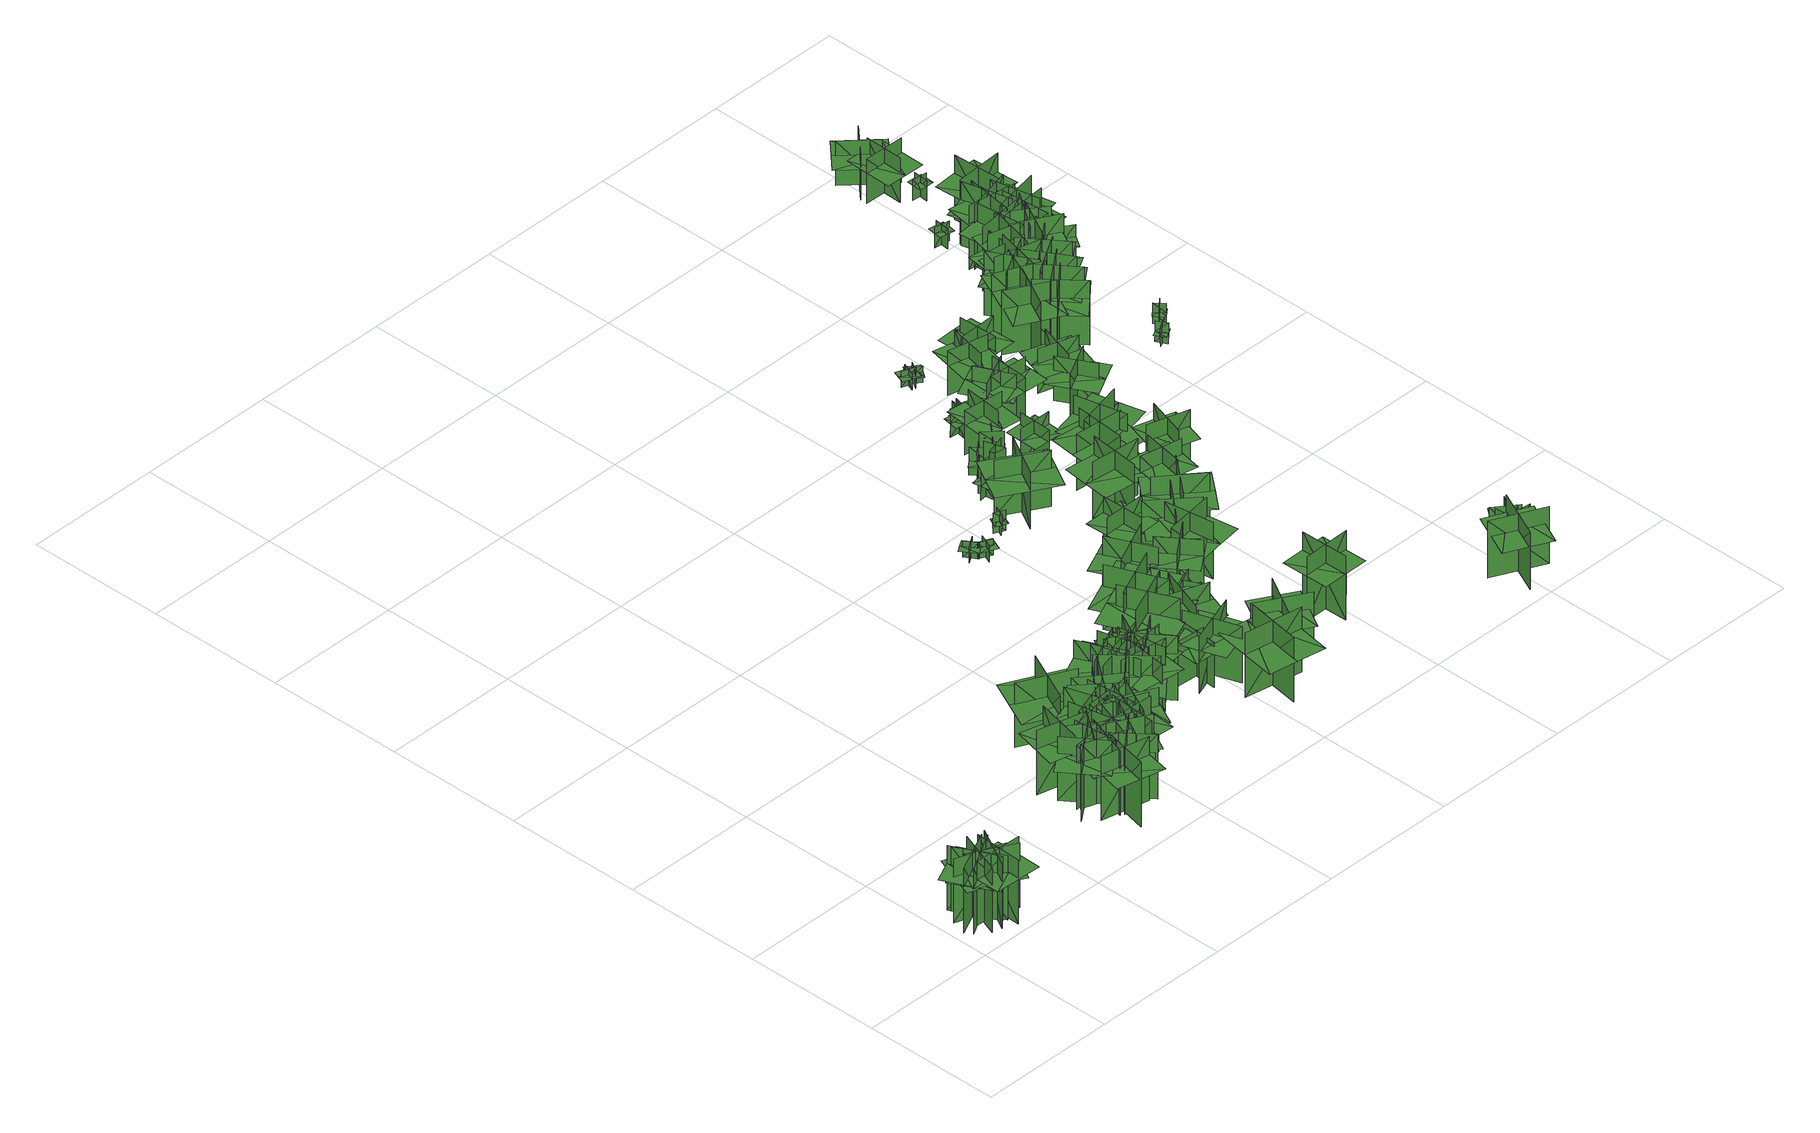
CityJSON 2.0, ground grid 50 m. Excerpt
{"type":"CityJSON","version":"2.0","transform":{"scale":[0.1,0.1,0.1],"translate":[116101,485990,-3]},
"CityObjects":{
"tree1":{"type":"SolitaryVegetationObject","geometry":[{"type":"MultiSurface","lod":"1","boundaries":[[[0,1,2]],[[0,2,3]],[[4,5,6]],[[4,6,7]],[[8,9,10]],[[8,10,11]],[[8,11,12]],[[8,12,13]]]}]},
"tree2":{"type":"SolitaryVegetationObject","geometry":[{"type":"MultiSurface","lod":"1","boundaries":[[[14,15,16]],[[14,16,17]],[[18,19,20]],[[18,20,21]],[[22,23,24]],[[22,24,25]],[[22,25,26]],[[22,26,27]]]}]},
"tree3":{"type":"SolitaryVegetationObject","geometry":[{"type":"MultiSurface","lod":"1","boundaries":[[[28,29,30]],[[28,30,31]],[[32,33,34]],[[32,34,35]],[[36,37,38]],[[36,38,39]],[[36,39,40]],[[36,40,41]]]}]},
"tree4":{"type":"SolitaryVegetationObject","geometry":[{"type":"MultiSurface","lod":"1","boundaries":[[[42,43,44]],[[42,44,45]],[[46,47,48]],[[46,48,49]],[[50,51,52]],[[50,52,53]],[[50,53,54]],[[50,54,55]]]}]},
"tree5":{"type":"SolitaryVegetationObject","geometry":[{"type":"MultiSurface","lod":"1","boundaries":[[[56,57,58]],[[56,58,59]],[[60,61,62]],[[60,62,63]],[[64,65,66]],[[64,66,67]],[[64,67,68]],[[64,68,69]]]}]},
"tree6":{"type":"SolitaryVegetationObject","geometry":[{"type":"MultiSurface","lod":"1","boundaries":[[[70,71,72]],[[70,72,73]],[[74,75,76]],[[74,76,77]],[[78,79,80]],[[78,80,81]],[[78,81,82]],[[78,82,83]]]}]},
"tree7":{"type":"SolitaryVegetationObject","geometry":[{"type":"MultiSurface","lod":"1","boundaries":[[[84,85,86]],[[84,86,87]],[[88,89,90]],[[88,90,91]],[[92,93,94]],[[92,94,95]],[[92,95,96]],[[92,96,97]]]}]},
"tree8":{"type":"SolitaryVegetationObject","geometry":[{"type":"MultiSurface","lod":"1","boundaries":[[[98,99,100]],[[98,100,101]],[[102,103,104]],[[102,104,105]],[[106,107,108]],[[106,108,109]],[[106,109,110]],[[106,110,111]]]}]},
"tree9":{"type":"SolitaryVegetationObject","geometry":[{"type":"MultiSurface","lod":"1","boundaries":[[[112,113,114]],[[112,114,115]],[[116,117,118]],[[116,118,119]],[[120,121,122]],[[120,122,123]],[[120,123,124]],[[120,124,125]]]}]},
"tree10":{"type":"SolitaryVegetationObject","geometry":[{"type":"MultiSurface","lod":"1","boundaries":[[[126,127,128]],[[126,128,129]],[[130,131,132]],[[130,132,133]],[[134,135,136]],[[134,136,137]],[[134,137,138]],[[134,138,139]]]}]},
"tree11":{"type":"SolitaryVegetationObject","geometry":[{"type":"MultiSurface","lod":"1","boundaries":[[[140,141,142]],[[140,142,143]],[[144,145,146]],[[144,146,147]],[[148,149,150]],[[148,150,151]],[[148,151,152]],[[148,152,153]]]}]},
"tree12":{"type":"SolitaryVegetationObject","geometry":[{"type":"MultiSurface","lod":"1","boundaries":[[[154,155,156]],[[154,156,157]],[[158,159,160]],[[158,160,161]],[[162,163,164]],[[162,164,165]],[[162,165,166]],[[162,166,167]]]}]},
"tree13":{"type":"SolitaryVegetationObject","geometry":[{"type":"MultiSurface","lod":"1","boundaries":[[[168,169,170]],[[168,170,171]],[[172,173,174]],[[172,174,175]],[[176,177,178]],[[176,178,179]],[[176,179,180]],[[176,180,181]]]}]},
"tree14":{"type":"SolitaryVegetationObject","geometry":[{"type":"MultiSurface","lod":"1","boundaries":[[[182,183,184]],[[182,184,185]],[[186,187,188]],[[186,188,189]],[[190,191,192]],[[190,192,193]],[[190,193,194]],[[190,194,195]]]}]},
"tree15":{"type":"SolitaryVegetationObject","geometry":[{"type":"MultiSurface","lod":"1","boundaries":[[[196,197,198]],[[196,198,199]],[[200,201,202]],[[200,202,203]],[[204,205,206]],[[204,206,207]],[[204,207,208]],[[204,208,209]]]}]},
"tree16":{"type":"SolitaryVegetationObject","geometry":[{"type":"MultiSurface","lod":"1","boundaries":[[[210,211,212]],[[210,212,213]],[[214,215,216]],[[214,216,217]],[[218,219,220]],[[218,220,221]],[[218,221,222]],[[218,222,223]]]}]},
"tree17":{"type":"SolitaryVegetationObject","geometry":[{"type":"MultiSurface","lod":"1","boundaries":[[[224,225,226]],[[224,226,227]],[[228,229,230]],[[228,230,231]],[[232,233,234]],[[232,234,235]],[[232,235,236]],[[232,236,237]]]}]},
"tree18":{"type":"SolitaryVegetationObject","geometry":[{"type":"MultiSurface","lod":"1","boundaries":[[[238,239,240]],[[238,240,241]],[[242,243,244]],[[242,244,245]],[[246,247,248]],[[246,248,249]],[[246,249,250]],[[246,250,251]]]}]},
"tree19":{"type":"SolitaryVegetationObject","geometry":[{"type":"MultiSurface","lod":"1","boundaries":[[[252,253,254]],[[252,254,255]],[[256,257,258]],[[256,258,259]],[[260,261,262]],[[260,262,263]],[[260,263,264]],[[260,264,265]]]}]},
"tree20":{"type":"SolitaryVegetationObject","geometry":[{"type":"MultiSurface","lod":"1","boundaries":[[[266,267,268]],[[266,268,269]],[[270,271,272]],[[270,272,273]],[[274,275,276]],[[274,276,277]],[[274,277,278]],[[274,278,279]]]}]},
"tree21":{"type":"SolitaryVegetationObject","geometry":[{"type":"MultiSurface","lod":"1","boundaries":[[[280,281,282]],[[280,282,283]],[[284,285,286]],[[284,286,287]],[[288,289,290]],[[288,290,291]],[[288,291,292]],[[288,292,293]]]}]},
"tree22":{"type":"SolitaryVegetationObject","geometry":[{"type":"MultiSurface","lod":"1","boundaries":[[[294,295,296]],[[294,296,297]],[[298,299,300]],[[298,300,301]],[[302,303,304]],[[302,304,305]],[[302,305,306]],[[302,306,307]]]}]},
"tree23":{"type":"SolitaryVegetationObject","geometry":[{"type":"MultiSurface","lod":"1","boundaries":[[[308,309,310]],[[308,310,311]],[[312,313,314]],[[312,314,315]],[[316,317,318]],[[316,318,319]],[[316,319,320]],[[316,320,321]]]}]},
"tree24":{"type":"SolitaryVegetationObject","geometry":[{"type":"MultiSurface","lod":"1","boundaries":[[[322,323,324]],[[322,324,325]],[[326,327,328]],[[326,328,329]],[[330,331,332]],[[330,332,333]],[[330,333,334]],[[330,334,335]]]}]},
"tree25":{"type":"SolitaryVegetationObject","geometry":[{"type":"MultiSurface","lod":"1","boundaries":[[[336,337,338]],[[336,338,339]],[[340,341,342]],[[340,342,343]],[[344,345,346]],[[344,346,347]],[[344,347,348]],[[344,348,349]]]}]},
"tree26":{"type":"SolitaryVegetationObject","geometry":[{"type":"MultiSurface","lod":"1","boundaries":[[[350,351,352]],[[350,352,353]],[[354,355,356]],[[354,356,357]],[[358,359,360]],[[358,360,361]],[[358,361,362]],[[358,362,363]]]}]},
"tree27":{"type":"SolitaryVegetationObject","geometry":[{"type":"MultiSurface","lod":"1","boundaries":[[[364,365,366]],[[364,366,367]],[[368,369,370]],[[368,370,371]],[[372,373,374]],[[372,374,375]],[[372,375,376]],[[372,376,377]]]}]},
"tree28":{"type":"SolitaryVegetationObject","geometry":[{"type":"MultiSurface","lod":"1","boundaries":[[[378,379,380]],[[378,380,381]],[[382,383,384]],[[382,384,385]],[[386,387,388]],[[386,388,389]],[[386,389,390]],[[386,390,391]]]}]},
"tree29":{"type":"SolitaryVegetationObject","geometry":[{"type":"MultiSurface","lod":"1","boundaries":[[[392,393,394]],[[392,394,395]],[[396,397,398]],[[396,398,399]],[[400,401,402]],[[400,402,403]],[[400,403,404]],[[400,404,405]]]}]},
"tree30":{"type":"SolitaryVegetationObject","geometry":[{"type":"MultiSurface","lod":"1","boundaries":[[[406,407,408]],[[406,408,409]],[[410,411,412]],[[410,412,413]],[[414,415,416]],[[414,416,417]],[[414,417,418]],[[414,418,419]]]}]},
"tree31":{"type":"SolitaryVegetationObject","geometry":[{"type":"MultiSurface","lod":"1","boundaries":[[[420,421,422]],[[420,422,423]],[[424,425,426]],[[424,426,427]],[[428,429,430]],[[428,430,431]],[[428,431,432]],[[428,432,433]]]}]},
"tree32":{"type":"SolitaryVegetationObject","geometry":[{"type":"MultiSurface","lod":"1","boundaries":[[[434,435,436]],[[434,436,437]],[[438,439,440]],[[438,440,441]],[[442,443,444]],[[442,444,445]],[[442,445,446]],[[442,446,447]]]}]},
"tree33":{"type":"SolitaryVegetationObject","geometry":[{"type":"MultiSurface","lod":"1","boundaries":[[[448,449,450]],[[448,450,451]],[[452,453,454]],[[452,454,455]],[[456,457,458]],[[456,458,459]],[[456,459,460]],[[456,460,461]]]}]},
"tree34":{"type":"SolitaryVegetationObject","geometry":[{"type":"MultiSurface","lod":"1","boundaries":[[[462,463,464]],[[462,464,465]],[[466,467,468]],[[466,468,469]],[[470,471,472]],[[470,472,473]],[[470,473,474]],[[470,474,475]]]}]},
"tree35":{"type":"SolitaryVegetationObject","geometry":[{"type":"MultiSurface","lod":"1","boundaries":[[[476,477,478]],[[476,478,479]],[[480,481,482]],[[480,482,483]],[[484,485,486]],[[484,486,487]],[[484,487,488]],[[484,488,489]]]}]},
"tree36":{"type":"SolitaryVegetationObject","geometry":[{"type":"MultiSurface","lod":"1","boundaries":[[[490,491,492]],[[490,492,493]],[[494,495,496]],[[494,496,497]],[[498,499,500]],[[498,500,501]],[[498,501,502]],[[498,502,503]]]}]},
"tree37":{"type":"SolitaryVegetationObject","geometry":[{"type":"MultiSurface","lod":"1","boundaries":[[[504,505,506]],[[504,506,507]],[[508,509,510]],[[508,510,511]],[[512,513,514]],[[512,514,515]],[[512,515,516]],[[512,516,517]]]}]},
"tree38":{"type":"SolitaryVegetationObject","geometry":[{"type":"MultiSurface","lod":"1","boundaries":[[[518,519,520]],[[518,520,521]],[[522,523,524]],[[522,524,525]],[[526,527,528]],[[526,528,529]],[[526,529,530]],[[526,530,531]]]}]},
"tree39":{"type":"SolitaryVegetationObject","geometry":[{"type":"MultiSurface","lod":"1","boundaries":[[[532,533,534]],[[532,534,535]],[[536,537,538]],[[536,538,539]],[[540,541,542]],[[540,542,543]],[[540,543,544]],[[540,544,545]]]}]},
"tree40":{"type":"SolitaryVegetationObject","geometry":[{"type":"MultiSurface","lod":"1","boundaries":[[[546,547,548]],[[546,548,549]],[[550,551,552]],[[550,552,553]],[[554,555,556]],[[554,556,557]],[[554,557,558]],[[554,558,559]]]}]},
"tree41":{"type":"SolitaryVegetationObject","geometry":[{"type":"MultiSurface","lod":"1","boundaries":[[[560,561,562]],[[560,562,563]],[[564,565,566]],[[564,566,567]],[[568,569,570]],[[568,570,571]],[[568,571,572]],[[568,572,573]]]}]},
"tree42":{"type":"SolitaryVegetationObject","geometry":[{"type":"MultiSurface","lod":"1","boundaries":[[[574,575,576]],[[574,576,577]],[[578,579,580]],[[578,580,581]],[[582,583,584]],[[582,584,585]],[[582,585,586]],[[582,586,587]]]}]},
"tree43":{"type":"SolitaryVegetationObject","geometry":[{"type":"MultiSurface","lod":"1","boundaries":[[[588,589,590]],[[588,590,591]],[[592,593,594]],[[592,594,595]],[[596,597,598]],[[596,598,599]],[[596,599,600]],[[596,600,601]]]}]},
"tree44":{"type":"SolitaryVegetationObject","geometry":[{"type":"MultiSurface","lod":"1","boundaries":[[[602,603,604]],[[602,604,605]],[[606,607,608]],[[606,608,609]],[[610,611,607]],[[610,607,606]],[[612,613,603]],[[612,603,602]],[[602,603,614]],[[602,614,615]],[[602,616,617]],[[602,617,603]]]}]},
"tree45":{"type":"SolitaryVegetationObject","geometry":[{"type":"MultiSurface","lod":"1","boundaries":[[[618,619,620]],[[618,620,621]],[[622,623,624]],[[622,624,625]],[[626,627,628]],[[626,628,629]],[[626,629,630]],[[626,630,631]]]}]},
"tree46":{"type":"SolitaryVegetationObject","geometry":[{"type":"MultiSurface","lod":"1","boundaries":[[[632,633,634]],[[632,634,635]],[[636,637,638]],[[636,638,639]],[[640,641,642]],[[640,642,643]],[[640,643,644]],[[640,644,645]]]}]},
"tree47":{"type":"SolitaryVegetationObject","geometry":[{"type":"MultiSurface","lod":"1","boundaries":[[[646,647,648]],[[646,648,649]],[[650,651,652]],[[650,652,653]],[[654,655,656]],[[654,656,657]],[[654,657,658]],[[654,658,659]]]}]},
"tree48":{"type":"SolitaryVegetationObject","geometry":[{"type":"MultiSurface","lod":"1","boundaries":[[[660,661,662]],[[660,662,663]],[[664,665,666]],[[664,666,667]],[[668,669,670]],[[668,670,671]],[[668,671,672]],[[668,672,673]]]}]},
"tree49":{"type":"SolitaryVegetationObject","geometry":[{"type":"MultiSurface","lod":"1","boundaries":[[[674,675,676]],[[674,676,677]],[[678,679,680]],[[678,680,681]],[[682,683,684]],[[682,684,685]],[[682,685,686]],[[682,686,687]]]}]},
"tree50":{"type":"SolitaryVegetationObject","geometry":[{"type":"MultiSurface","lod":"1","boundaries":[[[688,689,690]],[[688,690,691]],[[692,693,694]],[[692,694,695]],[[696,697,693]],[[696,693,692]],[[698,699,689]],[[698,689,688]],[[688,689,700]],[[688,700,701]],[[688,702,703]],[[688,703,689]]]}]},
"tree51":{"type":"SolitaryVegetationObject","geometry":[{"type":"MultiSurface","lod":"1","boundaries":[[[704,705,706]],[[704,706,707]],[[708,709,710]],[[708,710,711]],[[712,713,709]],[[712,709,708]],[[714,715,705]],[[714,705,704]],[[704,705,716]],[[704,716,717]],[[704,718,719]],[[704,719,705]]]}]},
"tree52":{"type":"SolitaryVegetationObject","geometry":[{"type":"MultiSurface","lod":"1","boundaries":[[[720,721,722]],[[720,722,723]],[[724,725,726]],[[724,726,727]],[[728,729,725]],[[728,725,724]],[[730,731,721]],[[730,721,720]],[[720,721,732]],[[720,732,733]],[[720,734,735]],[[720,735,721]]]}]},
"tree53":{"type":"SolitaryVegetationObject","geometry":[{"type":"MultiSurface","lod":"1","boundaries":[[[736,737,738]],[[736,738,739]],[[740,741,742]],[[740,742,743]],[[744,745,746]],[[744,746,747]],[[744,747,748]],[[744,748,749]]]}]},
"tree54":{"type":"SolitaryVegetationObject","geometry":[{"type":"MultiSurface","lod":"1","boundaries":[[[750,751,752]],[[750,752,753]],[[754,755,756]],[[754,756,757]],[[758,759,760]],[[758,760,761]],[[758,761,762]],[[758,762,763]]]}]},
"tree55":{"type":"SolitaryVegetationObject","geometry":[{"type":"MultiSurface","lod":"1","boundaries":[[[764,765,766]],[[764,766,767]],[[768,769,770]],[[768,770,771]],[[772,773,769]],[[772,769,768]],[[774,775,765]],[[774,765,764]],[[764,765,776]],[[764,776,777]],[[764,778,779]],[[764,779,765]]]}]},
"tree56":{"type":"SolitaryVegetationObject","geometry":[{"type":"MultiSurface","lod":"1","boundaries":[[[780,781,782]],[[780,782,783]],[[784,785,786]],[[784,786,787]],[[788,789,790]],[[788,790,791]],[[788,791,792]],[[788,792,793]]]}]},
"tree57":{"type":"SolitaryVegetationObject","geometry":[{"type":"MultiSurface","lod":"1","boundaries":[[[794,795,796]],[[794,796,797]],[[798,799,800]],[[798,800,801]],[[802,803,804]],[[802,804,805]],[[802,805,806]],[[802,806,807]]]}]},
"tree58":{"type":"SolitaryVegetationObject","geometry":[{"type":"MultiSurface","lod":"1","boundaries":[[[808,809,810]],[[808,810,811]],[[812,813,814]],[[812,814,815]],[[816,817,818]],[[816,818,819]],[[816,819,820]],[[816,820,821]]]}]},
"tree59":{"type":"SolitaryVegetationObject","geometry":[{"type":"MultiSurface","lod":"1","boundaries":[[[822,823,824]],[[822,824,825]],[[826,827,828]],[[826,828,829]],[[830,831,832]],[[830,832,833]],[[830,833,834]],[[830,834,835]]]}]},
"tree60":{"type":"SolitaryVegetationObject","geometry":[{"type":"MultiSurface","lod":"1","boundaries":[[[836,837,838]],[[836,838,839]],[[840,841,842]],[[840,842,843]],[[844,845,841]],[[844,841,840]],[[846,847,837]],[[846,837,836]],[[836,837,848]],[[836,848,849]],[[836,850,851]],[[836,851,837]]]}]},
"tree61":{"type":"SolitaryVegetationObject","geometry":[{"type":"MultiSurface","lod":"1","boundaries":[[[852,853,854]],[[852,854,855]],[[856,857,858]],[[856,858,859]],[[860,861,857]],[[860,857,856]],[[862,863,853]],[[862,853,852]],[[852,853,864]],[[852,864,865]],[[852,866,867]],[[852,867,853]]]}]},
"tree62":{"type":"SolitaryVegetationObject","geometry":[{"type":"MultiSurface","lod":"1","boundaries":[[[868,869,870]],[[868,870,871]],[[872,873,874]],[[872,874,875]],[[876,877,878]],[[876,878,879]],[[876,879,880]],[[876,880,881]]]}]},
"tree63":{"type":"SolitaryVegetationObject","geometry":[{"type":"MultiSurface","lod":"1","boundaries":[[[882,883,884]],[[882,884,885]],[[886,887,888]],[[886,888,889]],[[890,891,892]],[[890,892,893]],[[890,893,894]],[[890,894,895]]]}]},
"tree64":{"type":"SolitaryVegetationObject","geometry":[{"type":"MultiSurface","lod":"1","boundaries":[[[896,897,898]],[[896,898,899]],[[900,901,902]],[[900,902,903]],[[904,905,906]],[[904,906,907]],[[904,907,908]],[[904,908,909]]]}]},
"tree65":{"type":"SolitaryVegetationObject","geometry":[{"type":"MultiSurface","lod":"1","boundaries":[[[910,911,912]],[[910,912,913]],[[914,915,916]],[[914,916,917]],[[918,919,920]],[[918,920,921]],[[918,921,922]],[[918,922,923]]]}]},
"tree66":{"type":"SolitaryVegetationObject","geometry":[{"type":"MultiSurface","lod":"1","boundaries":[[[924,925,926]],[[924,926,927]],[[928,929,930]],[[928,930,931]],[[932,933,934]],[[932,934,935]],[[932,935,936]],[[932,936,937]]]}]},
"tree67":{"type":"SolitaryVegetationObject","geometry":[{"type":"MultiSurface","lod":"1","boundaries":[[[938,939,940]],[[938,940,941]],[[942,943,944]],[[942,944,945]],[[946,947,948]],[[946,948,949]],[[946,949,950]],[[946,950,951]]]}]},
"tree68":{"type":"SolitaryVegetationObject","geometry":[{"type":"MultiSurface","lod":"1","boundaries":[[[952,953,954]],[[952,954,955]],[[956,957,958]],[[956,958,959]],[[960,961,962]],[[960,962,963]],[[960,963,964]],[[960,964,965]]]}]},
"tree69":{"type":"SolitaryVegetationObject","geometry":[{"type":"MultiSurface","lod":"1","boundaries":[[[966,967,968]],[[966,968,969]],[[970,971,972]],[[970,972,973]],[[974,975,976]],[[974,976,977]],[[974,977,978]],[[974,978,979]]]}]},
"tree70":{"type":"SolitaryVegetationObject","geometry":[{"type":"MultiSurface","lod":"1","boundaries":[[[980,981,982]],[[980,982,983]],[[984,985,986]],[[984,986,987]],[[988,989,990]],[[988,990,991]],[[988,991,992]],[[988,992,993]]]}]},
"tree71":{"type":"SolitaryVegetationObject","geometry":[{"type":"MultiSurface","lod":"1","boundaries":[[[994,995,996]],[[994,996,997]],[[998,999,1000]],[[998,1000,1001]],[[1002,1003,1004]],[[1002,1004,1005]],[[1002,1005,1006]],[[1002,1006,1007]]]}]},
"tree72":{"type":"SolitaryVegetationObject","geometry":[{"type":"MultiSurface","lod":"1","boundaries":[[[1008,1009,1010]],[[1008,1010,1011]],[[1012,1013,1014]],[[1012,1014,1015]],[[1016,1017,1018]],[[1016,1018,1019]],[[1016,1019,1020]],[[1016,1020,1021]]]}]},
"tree73":{"type":"SolitaryVegetationObject","geometry":[{"type":"MultiSurface","lod":"1","boundaries":[[[1022,1023,1024]],[[1022,1024,1025]],[[1026,1027,1028]],[[1026,1028,1029]],[[1030,1031,1032]],[[1030,1032,1033]],[[1030,1033,1034]],[[1030,1034,1035]]]}]},
"tree74":{"type":"SolitaryVegetationObject","geometry":[{"type":"MultiSurface","lod":"1","boundaries":[[[1036,1037,1038]],[[1036,1038,1039]],[[1040,1041,1042]],[[1040,1042,1043]],[[1044,1045,1046]],[[1044,1046,1047]],[[1044,1047,1048]],[[1044,1048,1049]]]}]},
"tree75":{"type":"SolitaryVegetationObject","geometry":[{"type":"MultiSurface","lod":"1","boundaries":[[[1050,1051,1052]],[[1050,1052,1053]],[[1054,1055,1056]],[[1054,1056,1057]],[[1058,1059,1060]],[[1058,1060,1061]],[[1058,1061,1062]],[[1058,1062,1063]]]}]},
"tree76":{"type":"SolitaryVegetationObject","geometry":[{"type":"MultiSurface","lod":"1","boundaries":[[[1064,1065,1066]],[[1064,1066,1067]],[[1068,1069,1070]],[[1068,1070,1071]],[[1072,1073,1074]],[[1072,1074,1075]],[[1072,1075,1076]],[[1072,1076,1077]]]}]},
"tree77":{"type":"SolitaryVegetationObject","geometry":[{"type":"MultiSurface","lod":"1","boundaries":[[[1078,1079,1080]],[[1078,1080,1081]],[[1082,1083,1084]],[[1082,1084,1085]],[[1086,1087,1088]],[[1086,1088,1089]],[[1086,1089,1090]],[[1086,1090,1091]]]}]},
"tree78":{"type":"SolitaryVegetationObject","geometry":[{"type":"MultiSurface","lod":"1","boundaries":[[[1092,1093,1094]],[[1092,1094,1095]],[[1096,1097,1098]],[[1096,1098,1099]],[[1100,1101,1102]],[[1100,1102,1103]],[[1100,1103,1104]],[[1100,1104,1105]]]}]},
"tree79":{"type":"SolitaryVegetationObject","geometry":[{"type":"MultiSurface","lod":"1","boundaries":[[[1106,1107,1108]],[[1106,1108,1109]],[[1110,1111,1112]],[[1110,1112,1113]],[[1114,1115,1116]],[[1114,1116,1117]],[[1114,1117,1118]],[[1114,1118,1119]]]}]},
"tree80":{"type":"SolitaryVegetationObject","geometry":[{"type":"MultiSurface","lod":"1","boundaries":[[[1120,1121,1122]],[[1120,1122,1123]],[[1124,1125,1126]],[[1124,1126,1127]],[[1128,1129,1130]],[[1128,1130,1131]],[[1128,1131,1132]],[[1128,1132,1133]]]}]},
"tree81":{"type":"SolitaryVegetationObject","geometry":[{"type":"MultiSurface","lod":"1","boundaries":[[[1134,1135,1136]],[[1134,1136,1137]],[[1138,1139,1140]],[[1138,1140,1141]],[[1142,1143,1144]],[[1142,1144,1145]],[[1142,1145,1146]],[[1142,1146,1147]]]}]},
"tree82":{"type":"SolitaryVegetationObject","geometry":[{"type":"MultiSurface","lod":"1","boundaries":[[[1148,1149,1150]],[[1148,1150,1151]],[[1152,1153,1154]],[[1152,1154,1155]],[[1156,1157,1158]],[[1156,1158,1159]],[[1156,1159,1160]],[[1156,1160,1161]]]}]},
"tree83":{"type":"SolitaryVegetationObject","geometry":[{"type":"MultiSurface","lod":"1","boundaries":[[[1162,1163,1164]],[[1162,1164,1165]],[[1166,1167,1168]],[[1166,1168,1169]],[[1170,1171,1172]],[[1170,1172,1173]],[[1170,1173,1174]],[[1170,1174,1175]]]}]},
"tree84":{"type":"SolitaryVegetationObject","geometry":[{"type":"MultiSurface","lod":"1","boundaries":[[[1176,1177,1178]],[[1176,1178,1179]],[[1180,1181,1182]],[[1180,1182,1183]],[[1184,1185,1181]],[[1184,1181,1180]],[[1186,1187,1177]],[[1186,1177,1176]],[[1176,1177,1188]],[[1176,1188,1189]],[[1176,1190,1191]],[[1176,1191,1177]]]}]},
"tree85":{"type":"SolitaryVegetationObject","geometry":[{"type":"MultiSurface","lod":"1","boundaries":[[[1192,1193,1194]],[[1192,1194,1195]],[[1196,1197,1198]],[[1196,1198,1199]],[[1200,1201,1202]],[[1200,1202,1203]],[[1200,1203,1204]],[[1200,1204,1205]]]}]},
"tree86":{"type":"SolitaryVegetationObject","geometry":[{"type":"MultiSurface","lod":"1","boundaries":[[[1206,1207,1208]],[[1206,1208,1209]],[[1210,1211,1212]],[[1210,1212,1213]],[[1214,1215,1216]],[[1214,1216,1217]],[[1214,1217,1218]],[[1214,1218,1219]]]}]},
"tree87":{"type":"SolitaryVegetationObject","geometry":[{"type":"MultiSurface","lod":"1","boundaries":[[[1220,1221,1222]],[[1220,1222,1223]],[[1224,1225,1226]],[[1224,1226,1227]],[[1228,1229,1230]],[[1228,1230,1231]],[[1228,1231,1232]],[[1228,1232,1233]]]}]},
"tree88":{"type":"SolitaryVegetationObject","geometry":[{"type":"MultiSurface","lod":"1","boundaries":[[[1234,1235,1236]],[[1234,1236,1237]],[[1238,1239,1240]],[[1238,1240,1241]],[[1242,1243,1239]],[[1242,1239,1238]],[[1244,1245,1235]],[[1244,1235,1234]],[[1234,1235,1246]],[[1234,1246,1247]],[[1234,1248,1249]],[[1234,1249,1235]]]}]},
"tree89":{"type":"SolitaryVegetationObject","geometry":[{"type":"MultiSurface","lod":"1","boundaries":[[[1250,1251,1252]],[[1250,1252,1253]],[[1254,1255,1256]],[[1254,1256,1257]],[[1258,1259,1260]],[[1258,1260,1261]],[[1258,1261,1262]],[[1258,1262,1263]]]}]},
"tree90":{"type":"SolitaryVegetationObject","geometry":[{"type":"MultiSurface","lod":"1","boundaries":[[[1264,1265,1266]],[[1264,1266,1267]],[[1268,1269,1270]],[[1268,1270,1271]],[[1272,1273,1274]],[[1272,1274,1275]],[[1272,1275,1276]],[[1272,1276,1277]]]}]},
"tree91":{"type":"SolitaryVegetationObject","geometry":[{"type":"MultiSurface","lod":"1","boundaries":[[[1278,1279,1280]],[[1278,1280,1281]],[[1282,1283,1284]],[[1282,1284,1285]],[[1286,1287,1288]],[[1286,1288,1289]],[[1286,1289,1290]],[[1286,1290,1291]]]}]},
"tree92":{"type":"SolitaryVegetationObject","geometry":[{"type":"MultiSurface","lod":"1","boundaries":[[[1292,1293,1294]],[[1292,1294,1295]],[[1296,1297,1298]],[[1296,1298,1299]],[[1300,1301,1302]],[[1300,1302,1303]],[[1300,1303,1304]],[[1300,1304,1305]]]}]},
"tree93":{"type":"SolitaryVegetationObject","geometry":[{"type":"MultiSurface","lod":"1","boundaries":[[[1306,1307,1308]],[[1306,1308,1309]],[[1310,1311,1312]],[[1310,1312,1313]],[[1314,1315,1316]],[[1314,1316,1317]],[[1314,1317,1318]],[[1314,1318,1319]]]}]},
"tree94":{"type":"SolitaryVegetationObject","geometry":[{"type":"MultiSurface","lod":"1","boundaries":[[[1320,1321,1322]],[[1320,1322,1323]],[[1324,1325,1326]],[[1324,1326,1327]],[[1328,1329,1330]],[[1328,1330,1331]],[[1328,1331,1332]],[[1328,1332,1333]]]}]},
"tree95":{"type":"SolitaryVegetationObject","geometry":[{"type":"MultiSurface","lod":"1","boundaries":[[[1334,1335,1336]],[[1334,1336,1337]],[[1338,1339,1340]],[[1338,1340,1341]],[[1342,1343,1344]],[[1342,1344,1345]],[[1342,1345,1346]],[[1342,1346,1347]]]}]},
"tree96":{"type":"SolitaryVegetationObject","geometry":[{"type":"MultiSurface","lod":"1","boundaries":[[[1348,1349,1350]],[[1348,1350,1351]],[[1352,1353,1354]],[[1352,1354,1355]],[[1356,1357,1358]],[[1356,1358,1359]],[[1356,1359,1360]],[[1356,1360,1361]]]}]},
"tree97":{"type":"SolitaryVegetationObject","geometry":[{"type":"MultiSurface","lod":"1","boundaries":[[[1362,1363,1364]],[[1362,1364,1365]],[[1366,1367,1368]],[[1366,1368,1369]],[[1370,1371,1372]],[[1370,1372,1373]],[[1370,1373,1374]],[[1370,1374,1375]]]}]},
"tree98":{"type":"SolitaryVegetationObject","geometry":[{"type":"MultiSurface","lod":"1","boundaries":[[[1376,1377,1378]],[[1376,1378,1379]],[[1380,1381,1382]],[[1380,1382,1383]],[[1384,1385,1386]],[[1384,1386,1387]],[[1384,1387,1388]],[[1384,1388,1389]]]}]},
"tree99":{"type":"SolitaryVegetationObject","geometry":[{"type":"MultiSurface","lod":"1","boundaries":[[[1390,1391,1392]],[[1390,1392,1393]],[[1394,1395,1396]],[[1394,1396,1397]],[[1398,1399,1400]],[[1398,1400,1401]],[[1398,1401,1402]],[[1398,1402,1403]]]}]},
"tree100":{"type":"SolitaryVegetationObject","geometry":[{"type":"MultiSurface","lod":"1","boundaries":[[[1404,1405,1406]],[[1404,1406,1407]],[[1408,1409,1410]],[[1408,1410,1411]],[[1412,1413,1414]],[[1412,1414,1415]],[[1412,1415,1416]],[[1412,1416,1417]]]}]}
},
"vertices":[
[198,200,6],[38,124,6],[38,124,253],[198,200,253],[87,240,6],[163,80,6],[163,80,253],[87,240,253],[87,240,184],[7,202,184],[84,42,184],[163,80,184],[243,119,184],[167,278,184],
[177,71,7],[90,226,7],[90,226,253],[177,71,253],[209,185,7],[55,98,7],[55,98,253],[209,185,253],[209,185,184],[166,262,184],[12,175,184],[55,98,184],[99,21,184],[253,108,184],
[160,228,7],[99,62,7],[99,62,253],[160,228,253],[52,179,7],[219,118,7],[219,118,253],[52,179,253],[52,179,184],[22,95,184],[189,35,184],[219,118,184],[249,201,184],[83,262,184],
[132,52,9],[216,208,9],[216,208,255],[132,52,255],[245,86,9],[89,170,9],[89,170,255],[245,86,255],[245,86,186],[287,163,186],[132,248,186],[89,170,186],[47,92,186],[203,8,186],
[180,30,10],[186,207,10],[186,207,256],[180,30,256],[266,110,10],[89,116,10],[89,116,256],[266,110,256],[266,110,187],[269,198,187],[92,204,187],[89,116,187],[86,27,187],[263,21,187],
[821,346,14],[679,241,14],[679,241,260],[821,346,260],[705,364,14],[810,222,14],[810,222,260],[705,364,260],[705,364,191],[634,312,191],[739,169,191],[810,222,191],[881,274,191],[776,417,191],
[824,263,14],[785,90,14],[785,90,260],[824,263,260],[724,200,14],[897,162,14],[897,162,260],[724,200,260],[724,200,191],[705,114,191],[878,76,191],[897,162,191],[916,249,191],[743,287,191],
[677,425,20],[849,383,20],[849,383,266],[677,425,266],[738,324,20],[780,496,20],[780,496,266],[738,324,266],[738,324,197],[824,303,197],[866,475,197],[780,496,197],[694,517,197],[652,345,197],
[784,177,13],[842,344,13],[842,344,260],[784,177,260],[891,228,13],[724,286,13],[724,286,260],[891,228,260],[891,228,190],[920,311,190],[753,370,190],[724,286,190],[694,202,190],[862,144,190],
[891,307,13],[714,293,13],[714,293,259],[891,307,259],[801,384,13],[815,208,13],[815,208,259],[801,384,259],[801,384,190],[713,377,190],[727,201,190],[815,208,190],[903,215,190],[890,391,190],
[755,388,13],[897,283,13],[897,283,259],[755,388,259],[771,272,13],[877,414,13],[877,414,259],[771,272,259],[771,272,190],[843,219,190],[948,362,190],[877,414,190],[805,467,190],[700,324,190],
[809,287,13],[921,150,13],[921,150,260],[809,287,260],[796,169,13],[933,282,13],[933,282,260],[796,169,260],[796,169,191],[852,101,191],[989,213,191],[933,282,191],[877,350,191],[740,238,191],
[917,384,12],[856,218,12],[856,218,258],[917,384,258],[810,335,12],[976,274,12],[976,274,258],[810,335,258],[810,335,189],[779,252,189],[946,191,189],[976,274,189],[1007,357,189],[840,419,189],
[855,461,13],[889,287,13],[889,287,259],[855,461,259],[789,364,13],[962,398,13],[962,398,259],[789,364,259],[789,364,190],[806,277,190],[979,311,190],[962,398,190],[945,485,190],[771,450,190],
[876,197,13],[960,353,13],[960,353,259],[876,197,259],[989,230,13],[833,314,13],[833,314,259],[989,230,259],[989,230,190],[1031,308,190],[875,392,190],[833,314,190],[791,236,190],[947,152,190],
[953,353,12],[897,521,12],[897,521,259],[953,353,259],[1006,458,12],[839,402,12],[839,402,259],[1006,458,259],[1006,458,190],[979,542,190],[811,486,190],[839,402,190],[866,318,190],[1034,374,190],
[1048,299,12],[871,310,12],[871,310,258],[1048,299,258],[971,388,12],[960,211,12],[960,211,258],[971,388,258],[971,388,189],[882,394,189],[871,217,189],[960,211,189],[1048,206,189],[1059,383,189],
[1059,318,11],[895,386,11],[895,386,257],[1059,318,257],[1014,427,11],[947,264,11],[947,264,257],[1014,427,257],[1014,427,188],[933,461,188],[865,298,188],[947,264,188],[1029,230,188],[1096,394,188],
[950,691,12],[950,691,260],[858,498,260],[858,498,12],[995,553,12],[995,553,260],[809,642,260],[809,642,12],[1024,540,180],[1070,636,180],[839,747,180],[793,650,180],[746,554,180],[978,443,180],
[1068,419,11],[891,405,11],[891,405,257],[1068,419,257],[978,496,11],[993,320,11],[993,320,257],[978,496,257],[978,496,188],[890,489,188],[905,313,188],[993,320,188],[1081,327,188],[1067,504,188],
[912,520,12],[1044,402,12],[1044,402,258],[912,520,258],[918,402,12],[1036,534,12],[1036,534,258],[918,402,258],[918,402,189],[984,343,189],[1102,475,189],[1036,534,189],[970,593,189],[852,461,189],
[1096,311,11],[937,389,11],[937,389,258],[1096,311,258],[1059,423,11],[980,264,11],[980,264,258],[1059,423,258],[1059,423,189],[979,462,189],[901,303,189],[980,264,189],[1059,225,189],[1138,383,189],
[972,414,11],[1078,555,11],[1078,555,258],[972,414,258],[1088,430,11],[947,536,11],[947,536,258],[1088,430,258],[1088,430,189],[1142,500,189],[1000,607,189],[947,536,189],[894,465,189],[1035,359,189],
[1063,423,12],[1063,423,261],[1223,564,261],[1223,564,12],[1075,567,12],[1075,567,261],[1211,412,261],[1211,412,12],[1054,591,180],[973,520,180],[1143,327,180],[1223,398,180],[1304,468,180],[1134,661,180],
[1059,508,10],[1230,556,10],[1230,556,256],[1059,508,256],[1162,450,10],[1114,620,10],[1114,620,256],[1162,450,256],[1162,450,187],[1247,474,187],[1199,644,187],[1114,620,187],[1028,596,187],[1076,426,187],
[1057,543,11],[1217,619,11],[1217,619,257],[1057,543,257],[1168,503,11],[1092,663,11],[1092,663,257],[1168,503,257],[1168,503,188],[1248,541,188],[1172,701,188],[1092,663,188],[1012,625,188],[1088,465,188],
[1209,561,10],[1188,385,10],[1188,385,256],[1209,561,256],[1116,488,10],[1292,468,10],[1292,468,256],[1116,488,256],[1116,488,187],[1106,400,187],[1282,380,187],[1292,468,187],[1302,556,187],[1126,576,187],
[1176,644,10],[1222,473,10],[1222,473,256],[1176,644,256],[1117,542,10],[1287,588,10],[1287,588,256],[1117,542,256],[1117,542,187],[1140,457,187],[1310,503,187],[1287,588,187],[1264,674,187],[1094,628,187],
[1256,436,10],[1230,611,10],[1230,611,256],[1256,436,256],[1327,530,10],[1151,505,10],[1151,505,256],[1327,530,256],[1327,530,187],[1314,618,187],[1139,592,187],[1151,505,187],[1164,417,187],[1339,442,187],
[1205,485,9],[1285,643,9],[1285,643,255],[1205,485,255],[1317,521,9],[1159,601,9],[1159,601,255],[1317,521,255],[1317,521,186],[1357,600,186],[1199,680,186],[1159,601,186],[1119,522,186],[1277,442,186],
[1216,589,10],[1323,448,10],[1323,448,256],[1216,589,256],[1199,473,10],[1340,579,10],[1340,579,256],[1199,473,256],[1199,473,187],[1252,402,187],[1394,508,187],[1340,579,187],[1287,650,187],[1146,543,187],
[1529,483,12],[1372,493,12],[1372,493,183],[1529,483,183],[1454,567,12],[1445,410,12],[1445,410,183],[1454,567,183],[1454,560,135],[1385,565,135],[1376,420,135],[1445,416,135],[1514,412,135],[1522,556,135],
[1319,619,16],[1319,619,264],[1515,704,264],[1515,704,16],[1374,753,16],[1374,753,264],[1457,563,264],[1457,563,16],[1362,782,184],[1264,739,184],[1366,504,184],[1464,546,184],[1562,589,184],[1460,824,184],
[1454,552,11],[1520,363,11],[1520,363,228],[1454,552,228],[1393,423,11],[1582,489,11],[1582,489,228],[1393,423,228],[1401,425,168],[1430,343,168],[1604,404,168],[1574,487,168],[1545,569,168],[1372,508,168],
[1471,304,14],[1471,304,262],[1682,269,262],[1682,269,14],[1590,386,14],[1590,386,262],[1556,182,262],[1556,182,14],[1595,417,181],[1489,434,181],[1448,181,181],[1553,164,181],[1659,146,181],[1701,400,181],
[1418,850,16],[1418,850,264],[1504,654,264],[1504,654,16],[1552,795,16],[1552,795,264],[1363,712,264],[1363,712,16],[1581,808,183],[1538,906,183],[1303,803,183],[1346,705,183],[1389,607,183],[1624,710,183],
[1490,529,16],[1490,529,233],[1553,705,233],[1553,705,16],[1438,644,16],[1438,644,233],[1608,584,233],[1608,584,16],[1412,654,163],[1380,566,163],[1591,490,163],[1623,578,163],[1655,666,163],[1443,742,163],
[1632,644,13],[1577,753,13],[1577,753,182],[1632,644,182],[1657,721,13],[1549,666,13],[1549,666,182],[1657,721,182],[1657,721,135],[1630,776,135],[1521,720,135],[1549,666,135],[1576,612,135],[1685,667,135],
[1794,324,11],[1620,424,11],[1620,424,229],[1794,324,229],[1755,462,11],[1655,288,11],[1655,288,229],[1755,462,229],[1751,455,168],[1675,498,168],[1583,339,168],[1659,295,168],[1735,251,168],[1827,411,168],
[1383,1378,10],[1383,1378,72],[1428,1408,72],[1428,1408,10],[1391,1413,10],[1391,1413,72],[1420,1371,72],[1420,1371,10],[1386,1420,52],[1364,1405,52],[1400,1352,52],[1422,1367,52],[1445,1382,52],[1409,1435,52],
[1451,1387,10],[1451,1387,72],[1429,1338,72],[1429,1338,10],[1463,1353,10],[1463,1353,72],[1416,1374,72],[1416,1374,10],[1471,1350,52],[1481,1374,52],[1423,1400,52],[1412,1376,52],[1401,1351,52],[1460,1325,52],
[1671,933,16],[1671,933,233],[1502,854,233],[1502,854,16],[1625,815,16],[1625,815,233],[1550,978,233],[1550,978,16],[1637,790,162],[1722,829,162],[1628,1033,162],[1543,993,162],[1458,954,162],[1552,750,162],
[1651,761,11],[1775,855,11],[1775,855,227],[1651,761,227],[1753,746,11],[1660,870,11],[1660,870,227],[1753,746,227],[1753,746,167],[1815,793,167],[1722,917,167],[1660,870,167],[1598,824,167],[1691,700,167],
[1564,1435,54],[1547,1396,54],[1567,1387,54],[1584,1426,54],[1575,1408,54],[1537,1425,54],[1536,1423,93],[1574,1406,93],[1574,1406,15],[1536,1423,15],[1563,1436,15],[1545,1397,15],[1547,1396,93],[1564,1435,93],[1545,1444,54],[1527,1405,54],
[1627,1031,14],[1782,1034,14],[1782,1034,230],[1627,1031,230],[1701,959,14],[1698,1114,14],[1698,1114,230],[1701,959,230],[1701,959,169],[1779,961,169],[1775,1116,169],[1698,1114,169],[1620,1112,169],[1624,957,169],
[1908,881,15],[1908,881,232],[1723,854,232],[1723,854,15],[1831,781,15],[1831,781,232],[1805,960,232],[1805,960,15],[1835,754,161],[1928,768,161],[1895,990,161],[1802,976,161],[1710,962,161],[1743,740,161],
[1877,431,14],[2054,434,14],[2054,434,260],[1877,431,260],[1961,349,14],[1958,526,14],[1958,526,260],[1961,349,260],[1961,349,191],[2050,350,191],[2047,527,191],[1958,526,191],[1870,524,191],[1873,347,191],
[1632,1358,12],[1632,1358,229],[1725,1520,229],[1725,1520,12],[1601,1480,12],[1601,1480,229],[1758,1391,229],[1758,1391,12],[1577,1494,159],[1531,1412,159],[1726,1302,159],[1772,1383,159],[1818,1465,159],[1623,1575,159],
[1903,891,15],[1903,891,232],[1761,1014,232],[1761,1014,15],[1777,885,15],[1777,885,232],[1895,1021,232],[1895,1021,15],[1759,863,162],[1830,802,162],[1976,972,162],[1905,1034,162],[1834,1095,162],[1688,925,162],
[1689,1571,69],[1630,1563,69],[1635,1532,69],[1693,1541,69],[1665,1538,69],[1656,1597,69],[1653,1596,123],[1661,1537,123],[1661,1537,14],[1653,1596,14],[1688,1574,14],[1630,1565,14],[1630,1563,123],[1689,1571,123],[1684,1601,69],[1625,1592,69],
[1734,1631,68],[1697,1677,68],[1673,1658,68],[1709,1612,68],[1693,1635,68],[1739,1671,68],[1737,1674,122],[1690,1638,122],[1690,1638,13],[1737,1674,13],[1735,1632,13],[1699,1679,13],[1697,1677,122],[1734,1631,122],[1757,1649,68],[1721,1696,68],
[1720,1638,83],[1741,1565,83],[1779,1576,83],[1758,1650,83],[1767,1614,83],[1694,1592,83],[1695,1588,153],[1768,1610,153],[1768,1610,13],[1695,1588,13],[1717,1637,13],[1738,1564,13],[1741,1565,153],[1720,1638,153],[1683,1627,83],[1704,1554,83],
[1873,946,18],[1873,946,235],[1992,1090,235],[1992,1090,18],[1863,1072,18],[1863,1072,235],[2002,957,235],[2002,957,18],[1842,1090,164],[1782,1018,164],[1955,875,164],[2015,947,164],[2074,1019,164],[1901,1162,164],
[1874,1153,17],[1874,1153,234],[1893,1339,234],[1893,1339,17],[1796,1252,17],[1796,1252,234],[1975,1234,234],[1975,1234,17],[1768,1255,164],[1759,1162,164],[1982,1139,164],[1991,1232,164],[2001,1325,164],[1778,1348,164],
[1800,1683,83],[1749,1626,83],[1779,1600,84],[1830,1656,84],[1804,1630,83],[1747,1681,83],[1744,1678,153],[1801,1627,153],[1801,1627,13],[1744,1678,13],[1798,1685,13],[1747,1628,13],[1749,1626,153],[1800,1683,153],[1771,1709,84],[1721,1652,84],
[1870,1624,17],[1867,1502,17],[1867,1502,186],[1870,1624,186],[1811,1568,17],[1933,1566,17],[1933,1566,186],[1811,1568,186],[1811,1568,139],[1810,1507,139],[1931,1505,139],[1933,1566,139],[1934,1627,139],[1812,1629,139],
[2072,1142,14],[1920,1171,14],[1920,1171,229],[2072,1142,229],[2014,1228,14],[1985,1076,14],[1985,1076,229],[2014,1228,229],[2014,1228,169],[1938,1242,169],[1909,1090,169],[1985,1076,169],[2061,1061,169],[2091,1213,169],
[1905,1738,16],[1905,1738,187],[1759,1753,187],[1759,1753,16],[1827,1677,16],[1827,1677,187],[1842,1818,187],[1842,1818,16],[1825,1655,131],[1898,1648,131],[1916,1823,131],[1843,1831,131],[1770,1838,131],[1752,1663,131],
[1964,1468,17],[1964,1468,234],[1947,1281,234],[1947,1281,17],[2043,1369,17],[2043,1369,234],[1864,1385,234],[1864,1385,17],[2071,1366,164],[2080,1459,164],[1856,1480,164],[1847,1387,164],[1839,1294,164],[2062,1273,164],
[1819,1812,69],[1827,1871,69],[1797,1876,69],[1788,1817,69],[1794,1845,69],[1852,1836,69],[1853,1840,123],[1794,1848,123],[1794,1848,14],[1853,1840,14],[1821,1812,14],[1830,1871,14],[1827,1871,123],[1819,1812,123],[1849,1808,69],[1857,1867,69],
[1869,1834,68],[1812,1849,68],[1804,1820,69],[1861,1804,69],[1834,1813,68],[1849,1870,68],[1846,1871,123],[1830,1814,123],[1830,1814,14],[1846,1871,14],[1870,1836,14],[1812,1852,14],[1812,1849,123],[1869,1834,123],[1877,1863,69],[1820,1878,69],
[1999,1525,16],[1999,1525,233],[2043,1343,233],[2043,1343,16],[2106,1456,16],[2106,1456,233],[1930,1415,233],[1930,1415,16],[2133,1463,163],[2111,1554,163],[1893,1502,163],[1914,1411,163],[1936,1320,163],[2155,1372,163],
[2046,1266,13],[2195,1222,13],[2195,1222,229],[2046,1266,229],[2095,1175,13],[2139,1323,13],[2139,1323,229],[2095,1175,229],[2095,1175,168],[2169,1153,168],[2213,1301,168],[2139,1323,168],[2065,1345,168],[2021,1197,168],
[1900,1796,17],[1900,1796,188],[2032,1860,188],[2032,1860,17],[1934,1889,17],[1934,1889,188],[1996,1762,188],[1996,1762,17],[1925,1909,132],[1859,1877,132],[1935,1718,132],[2002,1750,132],[2068,1782,132],[1991,1941,132],
[1890,2098,10],[1890,2098,72],[1909,2148,72],[1909,2148,10],[1876,2131,10],[1876,2131,72],[1924,2113,72],[1924,2113,10],[1868,2134,52],[1859,2109,52],[1919,2086,52],[1928,2111,52],[1938,2136,52],[1878,2159,52],
[2590,92,17],[2409,178,17],[2409,178,235],[2590,92,235],[2541,227,17],[2455,45,17],[2455,45,235],[2541,227,235],[2537,219,174],[2458,257,174],[2379,90,174],[2458,53,174],[2537,15,174],[2616,182,174],
[2011,1877,19],[2011,1877,190],[2003,1731,190],[2003,1731,19],[2076,1802,19],[2076,1802,190],[1935,1810,190],[1935,1810,19],[2098,1801,134],[2102,1874,134],[1926,1884,134],[1922,1811,134],[1918,1737,134],[2094,1727,134],
[1896,2131,10],[1896,2131,72],[1940,2101,72],[1940,2101,10],[1932,2137,10],[1932,2137,72],[1903,2095,72],[1903,2095,10],[1937,2144,52],[1915,2159,52],[1878,2106,52],[1900,2091,52],[1922,2076,52],[1959,2128,52],
[2081,1962,17],[2081,1962,188],[1938,1994,188],[1938,1994,17],[1996,1910,17],[1996,1910,188],[2027,2049,188],[2027,2049,17],[1992,1889,132],[2064,1873,132],[2102,2046,132],[2030,2062,132],[1958,2077,132],[1920,1905,132],
[2537,269,24],[2546,170,24],[2546,170,163],[2537,269,163],[2494,218,24],[2593,227,24],[2593,227,163],[2494,218,163],[2494,218,124],[2498,169,124],[2598,178,124],[2593,227,124],[2588,277,124],[2489,268,124],
[2528,221,24],[2627,208,24],[2627,208,162],[2528,221,162],[2568,168,24],[2581,267,24],[2581,267,162],[2568,168,162],[2568,168,124],[2617,162,124],[2630,261,124],[2581,267,124],[2532,274,124],[2519,175,124],
[2609,227,22],[2531,289,22],[2531,289,160],[2609,227,160],[2601,293,22],[2540,215,22],[2540,215,160],[2601,293,160],[2601,293,121],[2562,324,121],[2501,246,121],[2540,215,121],[2579,184,121],[2640,262,121],
[2240,1713,17],[2240,1713,188],[2110,1644,188],[2110,1644,17],[2209,1619,17],[2209,1619,188],[2142,1744,188],[2142,1744,17],[2219,1600,132],[2284,1634,132],[2201,1790,132],[2136,1755,132],[2071,1720,132],[2155,1565,132],
[2015,2011,17],[2015,2011,188],[2162,2016,188],[2162,2016,17],[2085,2082,17],[2085,2082,188],[2089,1940,188],[2089,1940,17],[2084,2104,132],[2010,2102,132],[2016,1925,132],[2089,1928,132],[2163,1930,132],[2157,2106,132],
[2176,1713,19],[2176,1713,190],[2220,1853,190],[2220,1853,19],[2132,1802,19],[2132,1802,190],[2267,1759,190],[2267,1759,19],[2111,1809,134],[2089,1739,134],[2257,1685,134],[2279,1755,134],[2302,1825,134],[2134,1879,134],
[2358,1937,11],[2202,2020,11],[2202,2020,257],[2358,1937,257],[2324,2050,11],[2241,1893,11],[2241,1893,257],[2324,2050,257],[2324,2050,188],[2246,2091,188],[2163,1935,188],[2241,1893,188],[2319,1852,188],[2402,2008,188],
[2292,1986,11],[2366,2147,11],[2366,2147,258],[2292,1986,258],[2403,2026,11],[2242,2100,11],[2242,2100,258],[2403,2026,258],[2403,2026,189],[2440,2107,189],[2279,2181,189],[2242,2100,189],[2205,2020,189],[2366,1946,189],
[2426,1986,11],[2292,1870,11],[2292,1870,257],[2426,1986,257],[2308,1995,11],[2424,1862,11],[2424,1862,257],[2308,1995,257],[2308,1995,188],[2241,1937,188],[2358,1803,188],[2424,1862,188],[2491,1920,188],[2375,2053,188],
[2396,2042,11],[2311,2197,11],[2311,2197,257],[2396,2042,257],[2430,2155,11],[2275,2070,11],[2275,2070,257],[2430,2155,257],[2430,2155,188],[2387,2233,188],[2232,2147,188],[2275,2070,188],[2317,1992,188],[2472,2077,188],
[2469,2043,12],[2328,1935,12],[2328,1935,258],[2469,2043,258],[2352,2059,12],[2460,1919,12],[2460,1919,258],[2352,2059,258],[2352,2059,189],[2282,2005,189],[2390,1865,189],[2460,1919,189],[2530,1973,189],[2422,2113,189],
[2409,2211,12],[2366,2039,12],[2366,2039,258],[2409,2211,258],[2308,2151,12],[2479,2108,12],[2479,2108,258],[2308,2151,258],[2308,2151,189],[2286,2065,189],[2458,2022,189],[2479,2108,189],[2501,2193,189],[2329,2237,189],
[2507,2095,11],[2355,2003,11],[2355,2003,257],[2507,2095,257],[2393,2124,11],[2484,1972,11],[2484,1972,257],[2393,2124,257],[2393,2124,188],[2317,2078,188],[2408,1926,188],[2484,1972,188],[2560,2018,188],[2468,2169,188],
[2401,2128,13],[2420,2281,13],[2420,2281,229],[2401,2128,229],[2482,2190,13],[2329,2210,13],[2329,2210,229],[2482,2190,229],[2482,2190,168],[2492,2267,168],[2339,2287,168],[2329,2210,168],[2319,2133,168],[2473,2114,168],
[2567,1723,56],[2589,1687,56],[2608,1698,56],[2586,1735,56],[2596,1717,56],[2559,1695,56],[2561,1693,95],[2597,1714,95],[2597,1714,17],[2561,1693,17],[2566,1723,17],[2587,1686,17],[2589,1687,95],[2567,1723,95],[2549,1713,56],[2570,1676,56],
[2538,2157,11],[2397,2050,11],[2397,2050,258],[2538,2157,258],[2421,2174,11],[2528,2033,11],[2528,2033,258],[2421,2174,258],[2421,2174,189],[2351,2120,189],[2458,1979,189],[2528,2033,189],[2599,2086,189],[2492,2227,189],
[2477,2301,12],[2432,2130,12],[2432,2130,259],[2477,2301,259],[2375,2242,12],[2546,2198,12],[2546,2198,259],[2375,2242,259],[2375,2242,190],[2352,2157,190],[2524,2112,190],[2546,2198,190],[2568,2283,190],[2397,2328,190],
[2469,2373,11],[2487,2197,11],[2487,2197,257],[2469,2373,257],[2394,2282,11],[2570,2301,11],[2570,2301,257],[2394,2282,257],[2394,2282,188],[2403,2194,188],[2579,2213,188],[2570,2301,188],[2561,2389,188],[2385,2370,188],
[2660,1791,55],[2628,1764,55],[2642,1747,56],[2674,1774,56],[2658,1762,55],[2631,1794,55],[2629,1792,94],[2656,1760,94],[2656,1760,16],[2629,1792,16],[2659,1792,16],[2627,1765,16],[2628,1764,94],[2660,1791,94],[2646,1807,56],[2614,1780,56],
[2457,2232,13],[2612,2148,13],[2612,2148,259],[2457,2232,259],[2490,2118,13],[2574,2274,13],[2574,2274,259],[2490,2118,259],[2490,2118,190],[2568,2077,190],[2652,2232,190],[2574,2274,190],[2496,2316,190],[2412,2160,190],
[2612,2201,12],[2467,2303,12],[2467,2303,259],[2612,2201,259],[2592,2317,12],[2490,2173,12],[2490,2173,259],[2592,2317,259],[2592,2317,190],[2520,2368,190],[2418,2224,190],[2490,2173,190],[2563,2122,190],[2665,2266,190],
[2476,2554,16],[2468,2499,16],[2468,2499,93],[2476,2554,93],[2446,2532,16],[2501,2524,16],[2501,2524,93],[2446,2532,93],[2446,2532,71],[2442,2505,71],[2497,2497,71],[2501,2524,71],[2505,2551,71],[2450,2560,71],
[2445,2387,10],[2620,2361,10],[2620,2361,256],[2445,2387,256],[2514,2292,10],[2540,2467,10],[2540,2467,256],[2514,2292,256],[2514,2292,187],[2602,2279,187],[2628,2454,187],[2540,2467,187],[2453,2480,187],[2427,2305,187],
[2457,2375,10],[2629,2418,10],[2629,2418,256],[2457,2375,256],[2558,2314,10],[2515,2486,10],[2515,2486,256],[2558,2314,256],[2558,2314,187],[2644,2335,187],[2601,2507,187],[2515,2486,187],[2429,2464,187],[2472,2292,187],
[2657,2286,11],[2480,2272,11],[2480,2272,257],[2657,2286,257],[2568,2363,11],[2581,2187,11],[2581,2187,257],[2568,2363,257],[2568,2363,188],[2479,2356,188],[2493,2180,188],[2581,2187,188],[2670,2194,188],[2656,2370,188],
[2654,2230,13],[2591,2136,13],[2591,2136,183],[2654,2230,183],[2573,2213,13],[2667,2151,13],[2667,2151,183],[2573,2213,183],[2573,2213,138],[2543,2168,138],[2637,2106,138],[2667,2151,138],[2697,2196,138],[2603,2258,138],
[2617,2254,11],[2582,2428,11],[2582,2428,257],[2617,2254,257],[2683,2352,11],[2509,2317,11],[2509,2317,257],[2683,2352,257],[2683,2352,188],[2665,2439,188],[2491,2404,188],[2509,2317,188],[2527,2230,188],[2700,2265,188],
[2518,2493,10],[2695,2503,10],[2695,2503,256],[2518,2493,256],[2605,2414,10],[2596,2591,10],[2596,2591,256],[2605,2414,256],[2605,2414,187],[2694,2419,187],[2684,2595,187],[2596,2591,187],[2507,2586,187],[2517,2409,187],
[2615,2833,13],[2615,2833,183],[2468,2837,183],[2468,2837,13],[2541,2766,13],[2541,2766,183],[2545,2908,183],[2545,2908,13],[2541,2744,128],[2614,2742,128],[2619,2919,128],[2545,2921,128],[2472,2922,128],[2467,2746,128],
[2571,2970,11],[2571,2970,182],[2469,2864,182],[2469,2864,11],[2571,2871,11],[2571,2871,182],[2469,2969,182],[2469,2969,11],[2587,2855,126],[2638,2909,126],[2510,3031,126],[2459,2978,126],[2408,2925,126],[2535,2802,126],
[2627,2738,16],[2572,2743,16],[2572,2743,93],[2627,2738,93],[2604,2766,16],[2599,2711,16],[2599,2711,93],[2604,2766,93],[2604,2766,71],[2576,2769,71],[2572,2713,71],[2599,2711,71],[2627,2709,71],[2631,2764,71]
]}
